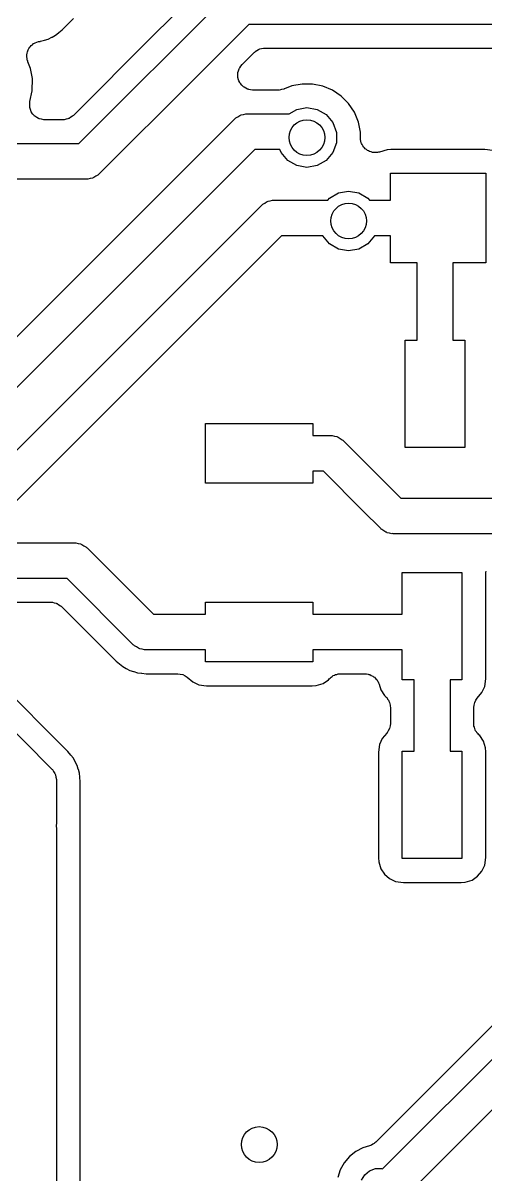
# Model space of a CAD drawing. Extents: x 76 to 124.9, y -113.7 to -66.
# Drawn here: x 110.52 to 114.4, y -89.41 to -79.74 of the extents above; entities that cross this region are included whole.
import ezdxf

# ---------------------------------------------------------------- set-up
doc = ezdxf.new("R2010")
doc.units = 0
doc.header["$MEASUREMENT"] = 0
doc.layers.add('BLACK', color=7, linetype='CONTINUOUS')

msp = doc.modelspace()

# ---------------------------------------------------------------- linework, layer by layer
at = {"layer": 'Black'}
for p, q in [((112.103, -79.3538), (111.603, -79.8532)), ((110.988, -80.75), (112.244, -79.4939)), ((110.847, -79.7962), (110.942, -79.7011)), ((110.762, -79.8567), (110.791, -79.8413)), ((110.791, -79.8413), (110.817, -79.8202)), ((110.817, -79.8202), (110.818, -79.8199)), ((110.818, -79.8194), (110.847, -79.7962)), ((110.818, -79.8199), (110.818, -79.8194)), ((112.412, -79.75), (111.956, -80.2061)), ((115.488, -79.75), (112.412, -79.75)), ((110.569, -79.9529), (110.576, -79.9407)), ((110.576, -79.9407), (110.582, -79.9353)), ((110.582, -79.9353), (110.586, -79.9286)), ((110.586, -79.9286), (110.598, -79.9207)), ((110.598, -79.9207), (110.608, -79.9115)), ((110.608, -79.9115), (110.615, -79.9084)), ((110.615, -79.9084), (110.622, -79.9037)), ((110.622, -79.9037), (110.635, -79.9001)), ((110.635, -79.9001), (110.648, -79.8949)), ((110.648, -79.8949), (110.656, -79.8946)), ((110.656, -79.8946), (110.664, -79.8925)), ((110.664, -79.8925), (110.666, -79.8923)), ((110.666, -79.8923), (110.698, -79.8826)), ((110.698, -79.8826), (110.699, -79.8826)), ((110.699, -79.8823), (110.731, -79.873)), ((110.699, -79.8826), (110.699, -79.8823)), ((110.731, -79.873), (110.761, -79.8573)), ((110.761, -79.8571), (110.762, -79.8567)), ((110.761, -79.8573), (110.761, -79.8571)), ((111.603, -79.8532), (110.942, -80.5144)), ((111.603, -79.8532), (111.603, -79.8532)), ((111.603, -79.8532), (111.603, -79.8532)), ((110.55, -80.0061), (110.554, -79.9928)), ((110.551, -80.0142), (110.55, -80.0061)), ((110.55, -80.0222), (110.551, -80.0142)), ((110.553, -80.0357), (110.55, -80.0222)), ((110.554, -80.0493), (110.553, -80.0357)), ((110.554, -79.9928), (110.556, -79.9792)), ((110.556, -79.9792), (110.559, -79.972)), ((110.559, -79.972), (110.562, -79.9642)), ((110.562, -79.9642), (110.569, -79.9529)), ((112.356, -80.0876), (112.458, -79.9856)), ((112.458, -79.9856), (112.462, -79.9825)), ((112.462, -79.9825), (112.466, -79.9782)), ((112.466, -79.9782), (112.48, -79.9701)), ((112.48, -79.9701), (112.494, -79.9607)), ((112.494, -79.9607), (112.499, -79.9593)), ((112.499, -79.9593), (112.504, -79.9565)), ((112.504, -79.9565), (112.52, -79.9537)), ((112.52, -79.9537), (112.535, -79.9495)), ((112.535, -79.9495), (112.541, -79.95)), ((112.541, -79.95), (112.546, -79.949)), ((112.546, -79.949), (115.354, -79.949)), ((110.558, -80.0567), (110.554, -80.0493)), ((110.559, -80.0646), (110.558, -80.0567)), ((110.582, -80.1196), (110.559, -80.0646)), ((110.599, -80.2051), (110.582, -80.1196)), ((112.327, -80.139), (112.331, -80.1232)), ((112.331, -80.1232), (112.334, -80.1187)), ((112.334, -80.1187), (112.336, -80.1135)), ((112.336, -80.1135), (112.347, -80.101)), ((112.347, -80.101), (112.356, -80.0876)), ((110.597, -80.3074), (110.599, -80.2051)), ((111.956, -80.2061), (111.156, -81.0061)), ((112.32, -80.1651), (112.321, -80.1598)), ((112.321, -80.1814), (112.32, -80.1651)), ((112.321, -80.1543), (112.327, -80.139)), ((112.321, -80.1598), (112.321, -80.1543)), ((112.321, -80.1977), (112.321, -80.1814)), ((112.323, -80.2029), (112.321, -80.1977)), ((112.324, -80.2084), (112.323, -80.2029)), ((112.33, -80.2232), (112.324, -80.2084)), ((112.336, -80.2385), (112.33, -80.2232)), ((110.577, -80.3983), (110.597, -80.3074)), ((112.34, -80.2427), (112.336, -80.2385)), ((112.342, -80.2477), (112.34, -80.2427)), ((112.353, -80.2592), (112.342, -80.2477)), ((112.364, -80.2718), (112.353, -80.2592)), ((112.369, -80.2745), (112.364, -80.2718)), ((112.373, -80.2784), (112.369, -80.2745)), ((112.387, -80.2853), (112.373, -80.2784)), ((112.402, -80.2935), (112.387, -80.2853)), ((112.407, -80.2944), (112.402, -80.2935)), ((112.412, -80.2967), (112.407, -80.2944)), ((112.428, -80.2982), (112.412, -80.2967)), ((112.444, -80.301), (112.428, -80.2982)), ((112.665, -80.301), (112.444, -80.301)), ((112.667, -80.3006), (112.665, -80.301)), ((112.669, -80.3009), (112.667, -80.3006)), ((112.688, -80.2969), (112.669, -80.3009)), ((112.707, -80.2935), (112.688, -80.2969)), ((112.709, -80.2924), (112.707, -80.2935)), ((112.711, -80.2919), (112.709, -80.2924)), ((112.773, -80.2672), (112.711, -80.2919)), ((112.859, -80.2507), (112.773, -80.2672)), ((112.947, -80.2513), (112.859, -80.2507)), ((113.033, -80.269), (112.947, -80.2513)), ((113.115, -80.3031), (113.033, -80.269)), ((113.188, -80.3524), (113.115, -80.3031)), ((110.575, -80.4417), (110.576, -80.423)), ((110.576, -80.4043), (110.577, -80.4014)), ((110.576, -80.423), (110.576, -80.4043)), ((110.577, -80.4014), (110.577, -80.3983)), ((113.25, -80.4148), (113.188, -80.3524)), ((113.298, -80.4882), (113.25, -80.4148)), ((110.576, -80.4446), (110.575, -80.4417)), ((110.576, -80.4477), (110.576, -80.4446)), ((110.582, -80.4653), (110.576, -80.4477)), ((110.587, -80.4831), (110.582, -80.4653)), ((110.589, -80.4856), (110.587, -80.4831)), ((110.59, -80.4885), (110.589, -80.4856)), ((110.602, -80.5028), (110.59, -80.4885)), ((110.614, -80.5177), (110.602, -80.5028)), ((110.616, -80.5194), (110.614, -80.5177)), ((110.618, -80.5218), (110.616, -80.5194)), ((110.938, -80.5175), (110.934, -80.5218)), ((110.942, -80.5144), (110.938, -80.5175)), ((112.321, -80.5253), (112.337, -80.5141)), ((112.337, -80.5141), (112.343, -80.5123)), ((112.343, -80.5123), (112.349, -80.509)), ((112.349, -80.509), (112.368, -80.5056)), ((112.368, -80.5056), (112.387, -80.5006)), ((112.387, -80.5006), (112.394, -80.5011)), ((112.394, -80.5011), (112.4, -80.5)), ((112.4, -80.5), (112.752, -80.5)), ((112.752, -80.5), (112.814, -80.4642)), ((112.814, -80.4642), (112.9, -80.449)), ((112.9, -80.449), (112.986, -80.4642)), ((112.986, -80.4642), (113.061, -80.5078)), ((113.061, -80.5078), (113.117, -80.5745)), ((113.332, -80.5696), (113.298, -80.4882)), ((110.635, -80.5311), (110.618, -80.5218)), ((110.65, -80.5412), (110.635, -80.5311)), ((110.653, -80.5419), (110.65, -80.5412)), ((110.656, -80.5435), (110.653, -80.5419)), ((110.674, -80.5467), (110.656, -80.5435)), ((110.693, -80.5509), (110.674, -80.5467)), ((110.696, -80.5505), (110.693, -80.5509)), ((110.699, -80.551), (110.696, -80.5505)), ((110.854, -80.551), (110.699, -80.551)), ((110.859, -80.55), (110.854, -80.551)), ((110.865, -80.5505), (110.859, -80.55)), ((110.88, -80.5463), (110.865, -80.5505)), ((110.896, -80.5435), (110.88, -80.5463)), ((110.901, -80.5407), (110.896, -80.5435)), ((110.906, -80.5393), (110.901, -80.5407)), ((110.92, -80.5299), (110.906, -80.5393)), ((110.934, -80.5218), (110.92, -80.5299)), ((112.119, -80.7189), (112.294, -80.5439)), ((112.294, -80.5439), (112.299, -80.5401)), ((112.299, -80.5401), (112.304, -80.5351)), ((112.304, -80.5351), (112.321, -80.5253)), ((113.117, -80.5745), (113.147, -80.6564)), ((113.349, -80.6551), (113.332, -80.5696)), ((113.147, -80.6564), (113.147, -80.7436)), ((113.348, -80.7001), (113.349, -80.6551)), ((113.35, -80.7088), (113.348, -80.7001)), ((113.349, -80.7175), (113.35, -80.7088)), ((109.812, -80.75), (110.988, -80.75)), ((110.138, -82.7), (112.119, -80.7189)), ((112.462, -80.8), (112.331, -80.9311)), ((112.673, -80.8), (112.462, -80.8)), ((112.683, -80.8255), (112.673, -80.8)), ((113.147, -80.7436), (113.117, -80.8255)), ((113.353, -80.73), (113.349, -80.7175)), ((113.355, -80.7429), (113.353, -80.73)), ((113.359, -80.7506), (113.355, -80.7429)), ((113.362, -80.759), (113.359, -80.7506)), ((113.37, -80.7694), (113.362, -80.759)), ((113.376, -80.7808), (113.37, -80.7694)), ((113.383, -80.7866), (113.376, -80.7808)), ((113.388, -80.7936), (113.383, -80.7866)), ((113.399, -80.8007), (113.388, -80.7936)), ((113.409, -80.8092), (113.399, -80.8007)), ((113.417, -80.8123), (113.409, -80.8092)), ((113.572, -80.8021), (113.51, -80.8212)), ((113.605, -80.7994), (113.572, -80.8021)), ((114.391, -80.7994), (113.605, -80.7994)), ((114.456, -80.8086), (114.391, -80.7994)), ((112.739, -80.8922), (112.683, -80.8255)), ((112.814, -80.9358), (112.739, -80.8922)), ((113.061, -80.8922), (112.986, -80.9358)), ((113.117, -80.8255), (113.061, -80.8922)), ((113.425, -80.8171), (113.417, -80.8123)), ((113.438, -80.82), (113.425, -80.8171)), ((113.45, -80.8246), (113.438, -80.82)), ((113.459, -80.8247), (113.45, -80.8246)), ((113.467, -80.8267), (113.459, -80.8247)), ((113.48, -80.825), (113.467, -80.8267)), ((113.493, -80.8252), (113.48, -80.825)), ((113.501, -80.8223), (113.493, -80.8252)), ((113.51, -80.8212), (113.501, -80.8223)), ((112.331, -80.9311), (110.306, -82.9561)), ((112.9, -80.951), (112.814, -80.9358)), ((112.986, -80.9358), (112.9, -80.951)), ((113.6, -81.225), (113.6, -81)), ((113.6, -81), (114.4, -81)), ((114.4, -81), (114.4, -81.75)), ((111.05, -81.05), (109.75, -81.05)), ((111.057, -81.0489), (111.05, -81.05)), ((111.063, -81.0494), (111.057, -81.0489)), ((111.082, -81.0444), (111.063, -81.0494)), ((111.101, -81.041), (111.082, -81.0444)), ((111.107, -81.0377), (111.101, -81.041)), ((111.113, -81.0359), (111.107, -81.0377)), ((111.129, -81.0247), (111.113, -81.0359)), ((111.146, -81.0149), (111.129, -81.0247)), ((111.151, -81.0099), (111.146, -81.0149)), ((111.156, -81.0061), (111.151, -81.0099)), ((113.089, -81.2078), (113.164, -81.1642)), ((113.164, -81.1642), (113.25, -81.149)), ((113.25, -81.149), (113.336, -81.1642)), ((113.336, -81.1642), (113.411, -81.2078)), ((112.094, -81.6939), (112.519, -81.2689)), ((112.519, -81.2689), (112.524, -81.2651)), ((112.524, -81.2651), (112.529, -81.2601)), ((112.529, -81.2601), (112.546, -81.2503)), ((112.546, -81.2503), (112.562, -81.2391)), ((112.562, -81.2391), (112.568, -81.2373)), ((112.568, -81.2373), (112.574, -81.234)), ((112.574, -81.234), (112.593, -81.2306)), ((112.593, -81.2306), (112.612, -81.2256)), ((112.612, -81.2256), (112.619, -81.2261)), ((112.619, -81.2261), (112.625, -81.225)), ((112.625, -81.225), (113.074, -81.225)), ((113.074, -81.225), (113.089, -81.2078)), ((113.411, -81.2078), (113.426, -81.225)), ((113.426, -81.225), (113.6, -81.225)), ((112.687, -81.525), (112.306, -81.9061)), ((113.032, -81.525), (112.687, -81.525)), ((113.033, -81.5255), (113.032, -81.525)), ((113.089, -81.5922), (113.033, -81.5255)), ((113.467, -81.5255), (113.411, -81.5922)), ((113.468, -81.525), (113.467, -81.5255)), ((113.6, -81.525), (113.468, -81.525)), ((113.6, -81.75), (113.6, -81.525)), ((113.164, -81.6358), (113.089, -81.5922)), ((113.25, -81.651), (113.164, -81.6358)), ((113.336, -81.6358), (113.25, -81.651)), ((113.411, -81.5922), (113.336, -81.6358)), ((110.188, -83.6), (112.094, -81.6939)), ((113.825, -81.75), (113.6, -81.75)), ((113.825, -82.4), (113.825, -81.75)), ((114.4, -81.75), (114.125, -81.75)), ((114.125, -81.75), (114.125, -82.4)), ((112.306, -81.9061), (110.356, -83.8561)), ((113.725, -83.3), (113.725, -82.4)), ((113.725, -82.4), (113.825, -82.4)), ((114.125, -82.4), (114.225, -82.4)), ((114.225, -82.4), (114.225, -83.3)), ((112.05, -83.6), (112.05, -83.1)), ((112.05, -83.1), (112.95, -83.1)), ((112.95, -83.1), (112.95, -83.2)), ((112.95, -83.2), (113.1, -83.2)), ((113.1, -83.2), (113.107, -83.2011)), ((113.107, -83.2011), (113.113, -83.2006)), ((113.113, -83.2006), (113.132, -83.2056)), ((113.132, -83.2056), (113.151, -83.209)), ((113.151, -83.209), (113.157, -83.2123)), ((113.157, -83.2123), (113.163, -83.2141)), ((113.163, -83.2141), (113.179, -83.2253)), ((113.179, -83.2253), (113.196, -83.2351)), ((113.196, -83.2351), (113.201, -83.2401)), ((113.201, -83.2401), (113.206, -83.2439)), ((113.206, -83.2439), (113.581, -83.6189)), ((114.225, -83.3), (113.725, -83.3)), ((113.038, -83.5), (112.95, -83.5)), ((112.95, -83.5), (112.95, -83.6)), ((113.369, -83.8311), (113.038, -83.5)), ((112.95, -83.6), (112.05, -83.6)), ((113.581, -83.6189), (113.687, -83.725)), ((113.687, -83.725), (115.138, -83.725)), ((113.519, -83.9811), (113.369, -83.8311)), ((113.524, -83.9849), (113.519, -83.9811)), ((113.529, -83.9899), (113.524, -83.9849)), ((113.546, -83.9997), (113.529, -83.9899)), ((113.562, -84.0109), (113.546, -83.9997)), ((113.568, -84.0127), (113.562, -84.0109)), ((113.574, -84.016), (113.568, -84.0127)), ((113.593, -84.0194), (113.574, -84.016)), ((113.612, -84.0244), (113.593, -84.0194)), ((113.619, -84.0239), (113.612, -84.0244)), ((113.625, -84.025), (113.619, -84.0239)), ((115.2, -84.025), (113.625, -84.025)), ((106.112, -84.1), (110.95, -84.1)), ((110.95, -84.1), (110.957, -84.1011)), ((110.957, -84.1011), (110.963, -84.1006)), ((110.963, -84.1006), (110.982, -84.1056)), ((110.982, -84.1056), (111.001, -84.109)), ((111.001, -84.109), (111.007, -84.1123)), ((111.007, -84.1123), (111.013, -84.1141)), ((111.013, -84.1141), (111.029, -84.1253)), ((111.029, -84.1253), (111.046, -84.1351)), ((111.046, -84.1351), (111.051, -84.1401)), ((111.051, -84.1401), (111.056, -84.1439)), ((111.056, -84.1439), (111.612, -84.7)), ((113.7, -84.7), (113.7, -84.35)), ((113.7, -84.35), (114.2, -84.35)), ((114.2, -84.35), (114.2, -85.25)), ((114.401, -84.35), (114.402, -84.3397)), ((114.401, -85.2412), (114.401, -84.35)), ((110.888, -84.4), (106.05, -84.4)), ((111.444, -84.9561), (110.888, -84.4)), ((109.998, -84.599), (110.754, -84.599)), ((110.754, -84.599), (110.759, -84.6)), ((110.759, -84.6), (110.765, -84.5995)), ((110.765, -84.5995), (110.78, -84.6037)), ((110.78, -84.6037), (110.796, -84.6065)), ((110.796, -84.6065), (110.801, -84.6093)), ((110.801, -84.6093), (110.806, -84.6107)), ((110.806, -84.6107), (110.82, -84.6201)), ((110.82, -84.6201), (110.834, -84.6282)), ((110.834, -84.6282), (110.838, -84.6325)), ((110.838, -84.6325), (110.842, -84.6356)), ((110.842, -84.6356), (111.299, -85.0925)), ((112.05, -84.7), (112.05, -84.6)), ((112.05, -84.6), (112.95, -84.6)), ((112.95, -84.6), (112.95, -84.7)), ((111.612, -84.7), (112.05, -84.7)), ((112.95, -84.7), (113.7, -84.7)), ((109.697, -84.935), (110.756, -85.9939)), ((110.896, -85.8527), (109.926, -84.8822)), ((111.449, -84.9599), (111.444, -84.9561)), ((111.454, -84.9649), (111.449, -84.9599)), ((111.471, -84.9747), (111.454, -84.9649)), ((111.487, -84.9859), (111.471, -84.9747)), ((111.493, -84.9877), (111.487, -84.9859)), ((111.499, -84.991), (111.493, -84.9877)), ((111.518, -84.9944), (111.499, -84.991)), ((111.537, -84.9994), (111.518, -84.9944)), ((111.544, -84.9989), (111.537, -84.9994)), ((111.55, -85), (111.544, -84.9989)), ((112.05, -85), (111.55, -85)), ((112.05, -85.1), (112.05, -85)), ((113.7, -85), (112.95, -85)), ((112.95, -85), (112.95, -85.1)), ((113.7, -85.25), (113.7, -85)), ((111.299, -85.0925), (111.328, -85.1164)), ((111.328, -85.1164), (111.328, -85.1169)), ((111.328, -85.1169), (111.329, -85.1172)), ((111.329, -85.1172), (111.355, -85.1386)), ((111.355, -85.1386), (111.384, -85.1544)), ((111.384, -85.1544), (111.384, -85.1548)), ((111.384, -85.1548), (111.385, -85.155)), ((111.385, -85.155), (111.414, -85.1711)), ((112.95, -85.1), (112.05, -85.1)), ((111.414, -85.1711), (111.446, -85.1809)), ((111.446, -85.1809), (111.447, -85.1812)), ((111.447, -85.1812), (111.448, -85.1813)), ((111.448, -85.1813), (111.479, -85.1913)), ((111.479, -85.1913), (111.513, -85.1947)), ((111.513, -85.1947), (111.513, -85.1949)), ((111.513, -85.1949), (111.514, -85.1949)), ((111.514, -85.1949), (111.551, -85.199)), ((111.551, -85.199), (111.816, -85.199)), ((111.816, -85.199), (111.816, -85.1991)), ((111.816, -85.1991), (111.817, -85.199)), ((111.817, -85.199), (111.838, -85.2029)), ((111.838, -85.2029), (111.859, -85.2065)), ((111.859, -85.2065), (111.859, -85.2068)), ((111.859, -85.2068), (111.86, -85.2069)), ((111.86, -85.2069), (111.878, -85.2176)), ((111.878, -85.2176), (111.896, -85.2282)), ((111.896, -85.2282), (111.897, -85.2286)), ((111.897, -85.2286), (111.897, -85.2289)), ((111.897, -85.2289), (111.943, -85.2684)), ((113.035, -85.2802), (113.082, -85.2493)), ((113.082, -85.2493), (113.087, -85.2429)), ((113.087, -85.2429), (113.096, -85.2363)), ((113.096, -85.2363), (113.102, -85.2282)), ((113.102, -85.2282), (113.112, -85.2225)), ((113.112, -85.2225), (113.121, -85.2153)), ((113.121, -85.2153), (113.131, -85.2118)), ((113.131, -85.2118), (113.14, -85.2065)), ((113.14, -85.2065), (113.151, -85.2046)), ((113.151, -85.2046), (113.162, -85.2007)), ((113.162, -85.2007), (113.172, -85.2008)), ((113.172, -85.2008), (113.183, -85.199)), ((113.183, -85.199), (113.385, -85.199)), ((113.385, -85.199), (113.399, -85.2014)), ((113.399, -85.2014), (113.413, -85.2021)), ((113.413, -85.2021), (113.42, -85.2052)), ((113.42, -85.2052), (113.428, -85.2065)), ((113.428, -85.2065), (113.44, -85.2135)), ((113.44, -85.2135), (113.453, -85.2189)), ((113.453, -85.2189), (113.459, -85.2243)), ((113.459, -85.2243), (113.466, -85.2282)), ((113.466, -85.2282), (113.475, -85.2389)), ((113.475, -85.2389), (113.485, -85.2484)), ((113.485, -85.2484), (113.489, -85.2554)), ((113.489, -85.2554), (113.494, -85.2615)), ((113.8, -85.25), (113.7, -85.25)), ((113.8, -85.85), (113.8, -85.25)), ((114.2, -85.25), (114.1, -85.25)), ((114.1, -85.25), (114.1, -85.85)), ((114.391, -85.3055), (114.401, -85.2412)), ((111.943, -85.2684), (111.994, -85.2914)), ((111.994, -85.2914), (112.059, -85.3006)), ((112.059, -85.3006), (112.945, -85.3006)), ((112.945, -85.3006), (112.978, -85.2979)), ((112.978, -85.2979), (113.035, -85.2802)), ((113.494, -85.2615), (113.499, -85.2746)), ((113.499, -85.2746), (113.505, -85.287)), ((113.505, -85.287), (113.52, -85.3352)), ((113.52, -85.3352), (113.551, -85.382)), ((114.368, -85.3567), (114.391, -85.3055)), ((113.551, -85.382), (113.557, -85.3875)), ((113.557, -85.3875), (113.564, -85.3955)), ((113.564, -85.3955), (113.572, -85.4023)), ((113.572, -85.4023), (113.577, -85.4121)), ((113.577, -85.4121), (113.585, -85.4209)), ((113.585, -85.4209), (113.588, -85.4308)), ((113.588, -85.4308), (113.593, -85.4399)), ((113.593, -85.4399), (113.595, -85.4511)), ((114.303, -85.4623), (114.307, -85.4413)), ((114.307, -85.4404), (114.318, -85.4222)), ((114.307, -85.4409), (114.307, -85.4404)), ((114.307, -85.4413), (114.307, -85.4409)), ((114.318, -85.4222), (114.328, -85.4037)), ((114.328, -85.4037), (114.329, -85.4034)), ((114.329, -85.403), (114.368, -85.3567)), ((114.329, -85.4034), (114.329, -85.403)), ((113.595, -85.4511), (113.599, -85.4618)), ((113.599, -85.4618), (113.599, -85.4723)), ((113.599, -85.4723), (113.601, -85.4826)), ((113.601, -85.4826), (113.601, -85.6159)), ((114.299, -85.4831), (114.303, -85.4623)), ((114.299, -85.4836), (114.299, -85.4831)), ((114.299, -85.4841), (114.299, -85.4836)), ((114.299, -85.6174), (114.299, -85.4841)), ((113.533, -89.3548), (117.25, -85.6379)), ((113.597, -85.6377), (113.593, -85.6587)), ((113.601, -85.6169), (113.597, -85.6377)), ((113.601, -85.6159), (113.601, -85.6164)), ((113.601, -85.6164), (113.601, -85.6169)), ((114.301, -85.6277), (114.299, -85.6174)), ((114.301, -85.6382), (114.301, -85.6277)), ((114.305, -85.6489), (114.301, -85.6382)), ((113.571, -85.697), (113.532, -85.7433)), ((113.572, -85.6963), (113.571, -85.6966)), ((113.571, -85.6966), (113.571, -85.697)), ((113.582, -85.6778), (113.572, -85.6963)), ((113.593, -85.6596), (113.582, -85.6778)), ((113.593, -85.6587), (113.593, -85.6591)), ((113.593, -85.6591), (113.593, -85.6596)), ((114.307, -85.6602), (114.305, -85.6489)), ((114.312, -85.6692), (114.307, -85.6602)), ((114.315, -85.6791), (114.312, -85.6692)), ((114.323, -85.6879), (114.315, -85.6791)), ((114.328, -85.6977), (114.323, -85.6879)), ((114.336, -85.7045), (114.328, -85.6977)), ((114.343, -85.7125), (114.336, -85.7045)), ((114.349, -85.718), (114.343, -85.7125)), ((114.38, -85.7648), (114.349, -85.718)), ((113.509, -85.7945), (113.499, -85.8588)), ((113.532, -85.7433), (113.509, -85.7945)), ((117.506, -85.8061), (113.65, -89.6621)), ((114.398, -85.8221), (114.38, -85.7648)), ((114.401, -85.855), (114.398, -85.8221)), ((110.919, -85.8817), (110.896, -85.8527)), ((110.92, -85.8822), (110.919, -85.8817)), ((110.92, -85.8828), (110.92, -85.8822)), ((110.941, -85.9086), (110.92, -85.8828)), ((110.957, -85.9382), (110.941, -85.9086)), ((113.499, -85.8588), (113.499, -86.745)), ((113.7, -86.75), (113.7, -85.85)), ((113.7, -85.85), (113.8, -85.85)), ((114.1, -85.85), (114.2, -85.85)), ((114.2, -85.85), (114.2, -86.75)), ((114.401, -86.7412), (114.401, -85.855)), ((110.756, -85.9939), (110.76, -85.9993)), ((110.76, -85.9993), (110.765, -86.0036)), ((110.765, -86.0036), (110.775, -86.0206)), ((110.775, -86.0206), (110.786, -86.0366)), ((110.957, -85.9388), (110.957, -85.9382)), ((110.957, -85.9394), (110.957, -85.9388)), ((110.973, -85.9689), (110.957, -85.9394)), ((110.982, -86.0009), (110.973, -85.9689)), ((110.983, -86.0015), (110.982, -86.0009)), ((110.983, -86.0021), (110.983, -86.0015)), ((110.992, -86.0341), (110.983, -86.0021)), ((110.786, -86.0366), (110.788, -86.043)), ((110.788, -86.043), (110.791, -86.0487)), ((110.791, -86.0487), (110.794, -86.068)), ((110.794, -86.068), (110.799, -86.0869)), ((110.799, -86.0869), (110.799, -86.0935)), ((110.799, -86.0935), (110.8, -86.1)), ((110.8, -86.1), (110.8, -86.45)), ((110.995, -86.0672), (110.992, -86.0341)), ((110.995, -86.0679), (110.995, -86.0672)), ((110.995, -86.0686), (110.995, -86.0679)), ((110.999, -86.1061), (110.995, -86.0686)), ((110.999, -86.4492), (110.999, -86.1061)), ((110.8, -86.45), (110.796, -86.475)), ((110.796, -86.475), (110.8, -86.5)), ((110.8, -86.5), (110.8, -94.2)), ((110.997, -86.4627), (110.999, -86.4492)), ((110.998, -86.4758), (110.997, -86.4627)), ((110.997, -86.4888), (110.998, -86.4758)), ((110.999, -86.5061), (110.997, -86.4888)), ((110.999, -93.9921), (110.999, -86.5061)), ((113.499, -86.745), (113.502, -86.7779)), ((113.502, -86.7779), (113.52, -86.8352)), ((114.2, -86.75), (113.7, -86.75)), ((114.391, -86.8055), (114.401, -86.7412)), ((113.52, -86.8352), (113.551, -86.882)), ((113.551, -86.882), (113.593, -86.9184)), ((114.285, -86.9302), (114.332, -86.8993)), ((114.332, -86.8993), (114.368, -86.8567)), ((114.368, -86.8567), (114.391, -86.8055)), ((113.593, -86.9184), (113.644, -86.9414)), ((113.644, -86.9414), (113.709, -86.9506)), ((113.709, -86.9506), (114.195, -86.9506)), ((114.195, -86.9506), (114.228, -86.9479)), ((114.228, -86.9479), (114.285, -86.9302)), ((115.393, -87.2134), (113.477, -89.1294)), ((113.309, -89.2085), (113.256, -89.2511)), ((113.369, -89.177), (113.309, -89.2085)), ((113.424, -89.1609), (113.369, -89.177)), ((113.432, -89.1568), (113.424, -89.1609)), ((113.441, -89.1543), (113.432, -89.1568)), ((113.452, -89.1472), (113.441, -89.1543)), ((113.463, -89.1416), (113.452, -89.1472)), ((113.469, -89.1348), (113.463, -89.1416)), ((113.477, -89.1294), (113.469, -89.1348)), ((113.213, -89.3032), (113.18, -89.3628)), ((113.256, -89.2511), (113.213, -89.3032)), ((113.18, -89.3628), (113.159, -89.4276)), ((113.359, -89.4487), (113.385, -89.4036)), ((113.385, -89.4036), (113.425, -89.3701)), ((113.425, -89.3701), (113.474, -89.3523)), ((113.474, -89.3523), (113.526, -89.3523)), ((113.526, -89.3523), (113.533, -89.3548))]:
    msp.add_line(p, q, dxfattribs=at)
for centre in [(112.9, -80.7), (113.25, -81.4), (112.5, -89.15)]:
    msp.add_circle(centre, 0.15, dxfattribs=at)

doc.saveas('drawing.dxf')
